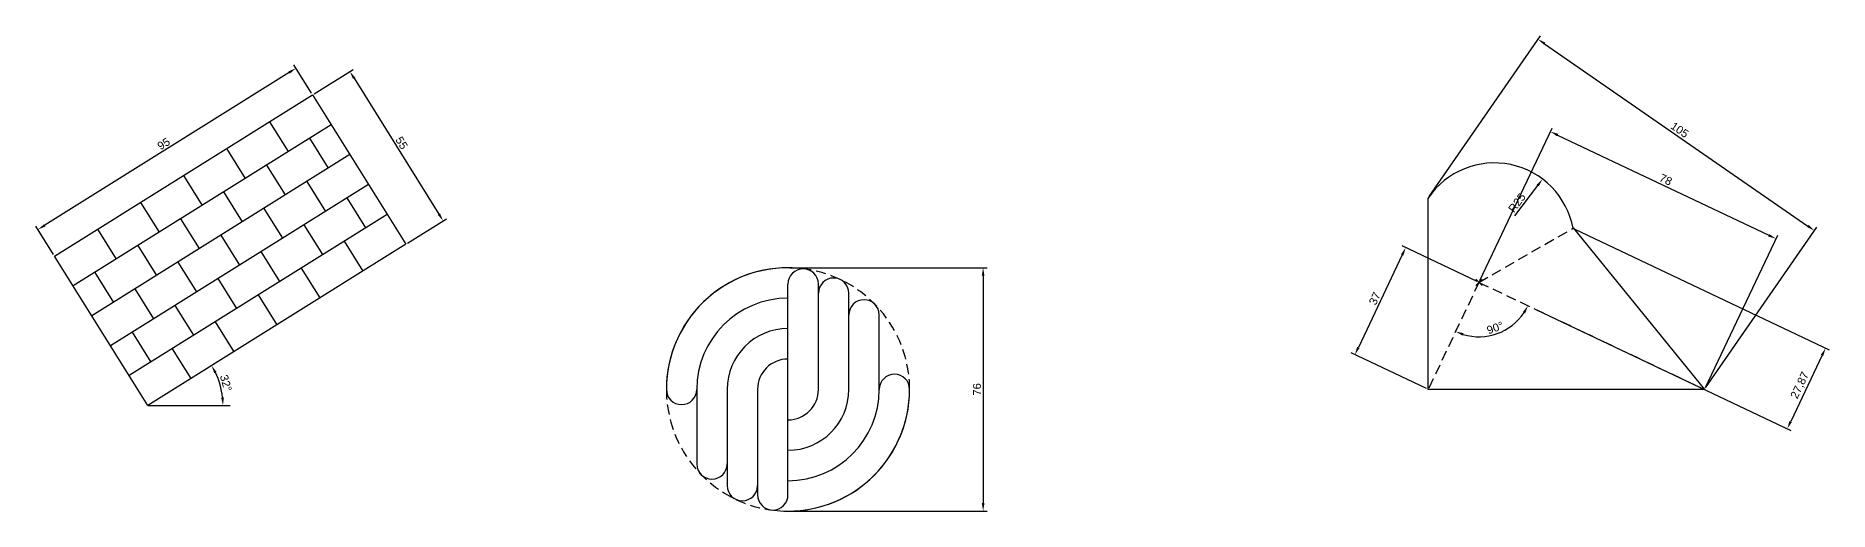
# Model space of a CAD drawing. Header units: millimetres. Extents: x 160 to 1325, y -518 to -340.
# Drawn here: x 765 to 1325, y -488 to -340 of the extents above; entities that cross this region are included whole.
import ezdxf

# ---------------------------------------------------------------- set-up
doc = ezdxf.new("R2010")
doc.units = ezdxf.units.MM
doc.header["$PDMODE"] = 3
doc.linetypes.add('HIDDEN2', pattern=[4.7625, 3.175, -1.5875])
doc.styles.get("Standard").update_dxf_attribs({"font": 'arial.ttf'})
doc.dimstyles.new('副本 ISO-25', dxfattribs={"dimtxt": 2.5, "dimasz": 2.5, "dimexe": 1.25, "dimexo": 0.625, "dimtad": 1, "dimtxsty": 'Standard', "dimcen": 2.5, "dimadec": 0, "dimazin": 0, "dimtfac": 1, "dimtmove": 0, "dimatfit": 3, "dimfxl": 1, "dimarcsym": 0})

# ---------------------------------------------------------------- blocks, each defined once
blk = doc.blocks.new('*D58')
at = {"color": 0, "lineweight": -2, "transparency": 16777216}
blk.add_arc((800, -455), 23.47, 6.1049, 25.8951, dxfattribs=at)
at = {"color": 0, "transparency": 16777216}
for points in [[(820.75, -444.95), (821.48, -444.55), (819.91, -442.56)], [(823.76, -452.48), (822.92, -452.53), (823.47, -455)]]:
    blk.add_solid(points, dxfattribs=at)
at = {"layer": 'Defpoints', "color": 0, "transparency": 16777216}
for p in [(880.56, -404.66), (823.07, -450.66), (800, -455), (800, -455), (825.73, -455)]:
    blk.add_point(p, dxfattribs=at)
at = {"color": 0, "transparency": 16777216, "insert": (824.39, -448.01), "char_height": 2.5, "attachment_point": 5, "rotation": 286}
blk.add_mtext('32°', dxfattribs=at)
blk = doc.blocks.new('*D59')
at = {"color": 0, "lineweight": -2, "transparency": 16777216}
for p, q in [((851.95, -357.68), (864.17, -350.05)), ((864.43, -352.83), (890.93, -395.23)), ((881.09, -404.33), (893.31, -396.69))]:
    blk.add_line(p, q, dxfattribs=at)
at = {"color": 0, "transparency": 16777216}
for points in [[(864.79, -352.61), (864.08, -353.05), (863.11, -350.71)], [(891.28, -395.01), (890.58, -395.45), (892.25, -397.35)]]:
    blk.add_solid(points, dxfattribs=at)
at = {"layer": 'Defpoints', "color": 0, "transparency": 16777216}
for p in [(851.42, -358.02), (892.25, -397.35), (880.56, -404.66)]:
    blk.add_point(p, dxfattribs=at)
at = {"color": 0, "transparency": 16777216, "insert": (879.29, -373.03), "char_height": 2.5, "attachment_point": 5, "rotation": 302}
blk.add_mtext('55', dxfattribs=at)
blk = doc.blocks.new('*D60')
at = {"color": 0, "lineweight": -2, "transparency": 16777216}
for p, q in [((844.12, -351.06), (767.8, -398.75)), ((851.09, -357.48), (845.58, -348.67)), ((770.52, -407.83), (765.02, -399.01))]:
    blk.add_line(p, q, dxfattribs=at)
at = {"color": 0, "transparency": 16777216}
for points in [[(843.9, -350.7), (844.34, -351.41), (846.24, -349.73)], [(767.58, -398.39), (768.02, -399.1), (765.68, -400.07)]]:
    blk.add_solid(points, dxfattribs=at)
at = {"layer": 'Defpoints', "color": 0, "transparency": 16777216}
for p in [(851.42, -358.02), (765.68, -400.07), (770.85, -408.36)]:
    blk.add_point(p, dxfattribs=at)
at = {"color": 0, "transparency": 16777216, "insert": (804.95, -373.29), "char_height": 2.5, "attachment_point": 5, "rotation": 32}
blk.add_mtext('95', dxfattribs=at)
blk = doc.blocks.new('*D61')
at = {"color": 0, "lineweight": -2, "transparency": 16777216}
for p, q in [((1000.62, -412), (1062.21, -412)), ((1060.96, -414.5), (1060.96, -485.5)), ((1000.62, -488), (1062.21, -488))]:
    blk.add_line(p, q, dxfattribs=at)
at = {"color": 0, "transparency": 16777216}
for points in [[(1060.54, -414.5), (1061.38, -414.5), (1060.96, -412)], [(1060.54, -485.5), (1061.38, -485.5), (1060.96, -488)]]:
    blk.add_solid(points, dxfattribs=at)
at = {"layer": 'Defpoints', "color": 0, "transparency": 16777216}
for p in [(1000, -412), (1000, -488), (1060.96, -488)]:
    blk.add_point(p, dxfattribs=at)
at = {"color": 0, "transparency": 16777216, "insert": (1059.06, -450), "char_height": 2.5, "attachment_point": 5, "rotation": 90}
blk.add_mtext('76', dxfattribs=at)
blk = doc.blocks.new('*D62')
at = {"color": 0, "lineweight": -2, "transparency": 16777216}
blk.add_line((1227.1, -395.77), (1234.22, -386.31), dxfattribs=at)
at = {"color": 0, "transparency": 16777216}
blk.add_solid([(1233.89, -386.06), (1234.56, -386.56), (1235.73, -384.31)], dxfattribs=at)
at = {"layer": 'Defpoints', "color": 0, "transparency": 16777216}
for p in [(1235.73, -384.31), (1220.68, -404.28)]:
    blk.add_point(p, dxfattribs=at)
at = {"color": 0, "transparency": 16777216, "insert": (1227.76, -391.73), "char_height": 2.5, "attachment_point": 5, "rotation": 53.0012}
blk.add_mtext('R25', dxfattribs=at)
blk = doc.blocks.new('*D63')
at = {"color": 0, "lineweight": -2, "transparency": 16777216}
for p, q in [((1200.36, -389.72), (1235.06, -339.6)), ((1236.4, -342.05), (1318.62, -398.97)), ((1286.69, -449.49), (1321.39, -399.36))]:
    blk.add_line(p, q, dxfattribs=at)
at = {"color": 0, "transparency": 16777216}
for points in [[(1236.64, -341.71), (1236.16, -342.39), (1234.34, -340.63)], [(1318.86, -398.63), (1318.38, -399.31), (1320.67, -400.39)]]:
    blk.add_solid(points, dxfattribs=at)
at = {"layer": 'Defpoints', "color": 0, "transparency": 16777216}
for p in [(1200, -390.23), (1320.67, -400.39), (1286.33, -450)]:
    blk.add_point(p, dxfattribs=at)
at = {"color": 0, "transparency": 16777216, "insert": (1278.59, -368.94), "char_height": 2.5, "attachment_point": 5, "rotation": 325.3054}
blk.add_mtext('105', dxfattribs=at)
blk = doc.blocks.new('*D64')
at = {"color": 0, "lineweight": -2, "transparency": 16777216}
for p, q in [((1216.13, -416.01), (1238.72, -368.37)), ((1240.45, -370.57), (1306.4, -401.85)), ((1286.6, -449.44), (1309.2, -401.8))]:
    blk.add_line(p, q, dxfattribs=at)
at = {"color": 0, "transparency": 16777216}
for points in [[(1240.62, -370.19), (1240.27, -370.94), (1238.19, -369.5)], [(1306.58, -401.48), (1306.22, -402.23), (1308.66, -402.93)]]:
    blk.add_solid(points, dxfattribs=at)
at = {"layer": 'Defpoints', "color": 0, "transparency": 16777216}
for p in [(1308.66, -402.93), (1215.86, -416.57), (1286.33, -450)]:
    blk.add_point(p, dxfattribs=at)
at = {"color": 0, "transparency": 16777216, "insert": (1274.24, -384.49), "char_height": 2.5, "attachment_point": 5, "rotation": 334.6223}
blk.add_mtext('78', dxfattribs=at)
blk = doc.blocks.new('*D66')
at = {"color": 0, "lineweight": -2, "transparency": 16777216}
for p, q in [((1245.82, -399.94), (1325.28, -437.63)), ((1233.88, -425.12), (1313.33, -462.81)), ((1323.08, -439.35), (1313.28, -460.01))]:
    blk.add_line(p, q, dxfattribs=at)
at = {"color": 0, "transparency": 16777216}
for points in [[(1322.7, -439.18), (1323.45, -439.53), (1324.15, -437.1)], [(1312.9, -459.84), (1313.65, -460.19), (1312.2, -462.27)]]:
    blk.add_solid(points, dxfattribs=at)
at = {"layer": 'Defpoints', "color": 0, "transparency": 16777216}
for p in [(1245.26, -399.67), (1233.31, -424.85), (1312.2, -462.27)]:
    blk.add_point(p, dxfattribs=at)
at = {"color": 0, "transparency": 16777216, "insert": (1316.25, -448.77), "char_height": 2.5, "attachment_point": 5, "rotation": 64.6223}
blk.add_mtext('27,87', dxfattribs=at)
blk = doc.blocks.new('*D67')
at = {"color": 0, "lineweight": -2, "transparency": 16777216}
blk.add_arc((1215.86, -416.57), 16.98, 253.0675, 326.177, dxfattribs=at)
at = {"color": 0, "transparency": 16777216}
for points in [[(1229.6, -425.81), (1230.32, -426.23), (1231.2, -423.85)], [(1210.76, -433.2), (1211.06, -432.42), (1208.58, -431.91)]]:
    blk.add_solid(points, dxfattribs=at)
at = {"layer": 'Defpoints', "color": 0, "transparency": 16777216}
for p in [(1215.86, -416.57), (1215.86, -416.57), (1217.23, -433.49), (1200, -450), (1286.33, -450)]:
    blk.add_point(p, dxfattribs=at)
at = {"color": 0, "transparency": 16777216, "insert": (1220.92, -430.77), "char_height": 2.5, "attachment_point": 5, "rotation": 19.6223}
blk.add_mtext('90°', dxfattribs=at)
blk = doc.blocks.new('*D68')
at = {"color": 0, "lineweight": -2, "transparency": 16777216}
for p, q in [((1191.91, -407.98), (1178.19, -436.89)), ((1215.29, -416.3), (1191.85, -405.18)), ((1199.44, -449.73), (1175.99, -438.61))]:
    blk.add_line(p, q, dxfattribs=at)
at = {"color": 0, "transparency": 16777216}
for points in [[(1191.53, -407.8), (1192.28, -408.16), (1192.98, -405.72)], [(1177.82, -436.71), (1178.57, -437.07), (1177.12, -439.15)]]:
    blk.add_solid(points, dxfattribs=at)
at = {"layer": 'Defpoints', "color": 0, "transparency": 16777216}
for p in [(1215.86, -416.57), (1177.12, -439.15), (1200, -450)]:
    blk.add_point(p, dxfattribs=at)
at = {"color": 0, "transparency": 16777216, "insert": (1183.33, -421.62), "char_height": 2.5, "attachment_point": 5, "rotation": 64.6223}
blk.add_mtext('37', dxfattribs=at)

msp = doc.modelspace()

# ---------------------------------------------------------------- hatches: boundary and pattern name
h = msp.add_hatch()
h.set_pattern_fill('AR-B816', color=256, angle=32, style=0)
h.set_pattern_definition([(32, (770.85, -408.36), (-107.68, 172.32), []), (122, (770.85, -408.36), (-280, 64.64), [203.2, -203.2])])
h.paths.add_polyline_path([(851.419, -358.015), (770.854, -408.357), (800, -455), (880.565, -404.658)], flags=17)
h.paths.add_polyline_path([(770.854, -408.357), (851.419, -358.015), (880.565, -404.658), (800, -455)])
h = msp.add_hatch()
h.set_pattern_fill('AR-B816', color=256, angle=32, style=0)
h.set_pattern_definition([(32, (-119.55, -493.07), (-107.68, 172.323), []), (122, (-119.55, -493.07), (-280.003, 64.644), [203.2, -203.2])])
h.paths.add_polyline_path([(851.419, -358.015), (770.854, -408.357), (800, -455), (880.565, -404.658)], flags=17)
h.paths.add_polyline_path([(770.854, -408.357), (851.419, -358.015), (880.565, -404.658), (800, -455)])

# ---------------------------------------------------------------- linework, layer by layer
for p, q in [((857.248, -367.344), (776.684, -417.686)), ((837.992, -366.405), (843.821, -375.734)), ((824.564, -374.796), (830.393, -384.124)), ((850.534, -371.539), (856.364, -380.867)), ((863.077, -376.672), (782.513, -427.014)), ((837.107, -379.929), (842.936, -389.258)), ((868.906, -386.001), (788.342, -436.343)), ((811.137, -383.186), (816.966, -392.515)), ((849.65, -385.062), (855.479, -394.391)), ((797.709, -391.577), (803.538, -400.905)), ((823.68, -388.32), (829.509, -397.648)), ((862.193, -390.196), (868.022, -399.524)), ((1200, -450), (1200, -390.234)), ((874.735, -395.329), (794.171, -445.671)), ((810.252, -396.71), (816.081, -406.038)), ((836.222, -393.453), (842.051, -402.781)), ((784.282, -399.967), (790.111, -409.295)), ((822.795, -401.843), (828.624, -411.172)), ((848.765, -398.586), (854.594, -407.915)), ((1245.284, -399.539), (1286.331, -450)), ((796.825, -405.1), (802.654, -414.429)), ((835.338, -406.977), (841.167, -416.305)), ((861.308, -403.72), (867.137, -413.048)), ((783.397, -413.491), (789.226, -422.819)), ((809.368, -410.234), (815.197, -419.562)), ((847.881, -412.11), (853.71, -421.438)), ((795.94, -418.624), (801.769, -427.953)), ((821.91, -415.367), (827.739, -424.696)), ((1000, -482.909), (1000, -417.091)), ((1000, -482.909), (1000, -417.091)), ((1009.5, -450), (1009.5, -417.091)), ((1019, -450), (1019, -419.958)), ((808.483, -423.757), (814.312, -433.086)), ((834.453, -420.5), (840.282, -429.829)), ((821.026, -428.891), (826.855, -438.219)), ((795.055, -432.148), (800.885, -441.476)), ((807.598, -437.281), (813.427, -446.61)), ((981, -450), (981, -480.042)), ((990.5, -450), (990.5, -482.909)), ((1286.331, -450), (1200, -450)), ((800, -455), (825.734, -455))]:
    msp.add_line(p, q)
at = {"linetype": 'HIDDEN2'}
for q in [(1245.256, -399.672), (1200, -450), (1286.331, -450)]:
    msp.add_line((1215.858, -416.57), q, dxfattribs=at)
for points in [[(770.854, -408.357), (851.419, -358.015)], [(851.419, -358.015), (880.565, -404.658)], [(880.565, -404.658), (800, -455), (770.854, -408.357)], [(1028.5, -450), (1028.5, -426.73)], [(971.5, -450), (971.5, -473.27)]]:
    msp.add_lwpolyline(points)
for centre, radius, start, end in [((1220.684, -404.276), 25, 10.61094, 145.82816), ((1000, -450), 38, 90, 180), ((1000, -450), 38, 81.78679, 180), ((1004.75, -417.091), 4.75, 0, 180), ((1014.25, -419.958), 4.75, 0, 180), ((1000, -450), 28.5, 90, 180), ((1023.75, -426.73), 4.75, 0, 180), ((1000, -450), 19, 90, 180), ((1000, -450), 9.5, 90, 180), ((1033.25, -450), 4.75, 0, 180), ((966.75, -450), 4.75, 180, 0), ((1000, -450), 38, 261.78679, 0), ((1000, -450), 38, 270, 0), ((1000, -450), 28.5, 270, 0), ((1000, -450), 19, 270, 0), ((1000, -450), 9.5, 270, 0), ((976.25, -473.27), 4.75, 180, 0), ((985.75, -480.042), 4.75, 180, 0), ((995.25, -482.909), 4.75, 180, 0)]:
    msp.add_arc(centre, radius, start, end)
for start, end in [(0, 81.78679), (180, 261.78679)]:
    msp.add_arc((1000, -450), 38, start, end, dxfattribs=at)
msp.add_point((1215.858, -416.57))

# ---------------------------------------------------------------- dimensions: what is measured, and where the dimension line sits
for p1, p2, distance, picture, middle in [((1200, -390.234), (1286.331, -450), 60.337, '*D63', (1278.591, -368.945)), ((851.419, -358.015), (770.854, -408.357), -9.769, '*D60', (804.952, -373.289)), ((851.419, -358.015), (880.565, -404.658), 13.783, '*D59', (879.289, -373.027)), ((1215.858, -416.57), (1286.331, -450), 52.101, '*D64', (1274.239, -384.494)), ((1245.256, -399.672), (1233.313, -424.85), 87.318, '*D66', (1316.254, -448.773)), ((1215.858, -416.57), (1200, -450), -25.322, '*D68', (1183.332, -421.617))]:
    dim = msp.add_aligned_dim(p1=p1, p2=p2, distance=distance, dimstyle='副本 ISO-25')
    dim.commit()
    dim.dimension.update_dxf_attribs({"geometry": picture, "text_midpoint": middle})
dim = msp.add_radius_dim(center=(1220.684, -404.276), mpoint=(1235.729, -384.31), dimstyle='副本 ISO-25')
dim.commit()
dim.dimension.update_dxf_attribs({"geometry": '*D62', "text_midpoint": (1229.275, -392.875), "dimtype": 164})
for base, line1, line2, picture, middle in [((823.069, -450.655), ((880.565, -404.658), (800, -455)), ((800, -455), (825.734, -455)), '*D58', (824.393, -448.005)), ((1217.226, -433.491), ((1215.858, -416.57), (1286.331, -450)), ((1215.858, -416.57), (1200, -450)), '*D67', (1220.92, -430.77))]:
    dim = msp.add_angular_dim_2l(base=base, line1=line1, line2=line2, dimstyle='副本 ISO-25')
    dim.commit()
    dim.dimension.update_dxf_attribs({"geometry": picture, "text_midpoint": middle})
dim = msp.add_linear_dim(base=(1060.961, -488), p1=(1000, -412), p2=(1000, -488), angle=90, dimstyle='副本 ISO-25')
dim.commit()
dim.dimension.update_dxf_attribs({"geometry": '*D61', "text_midpoint": (1059.06, -450)})

doc.saveas('drawing.dxf')
